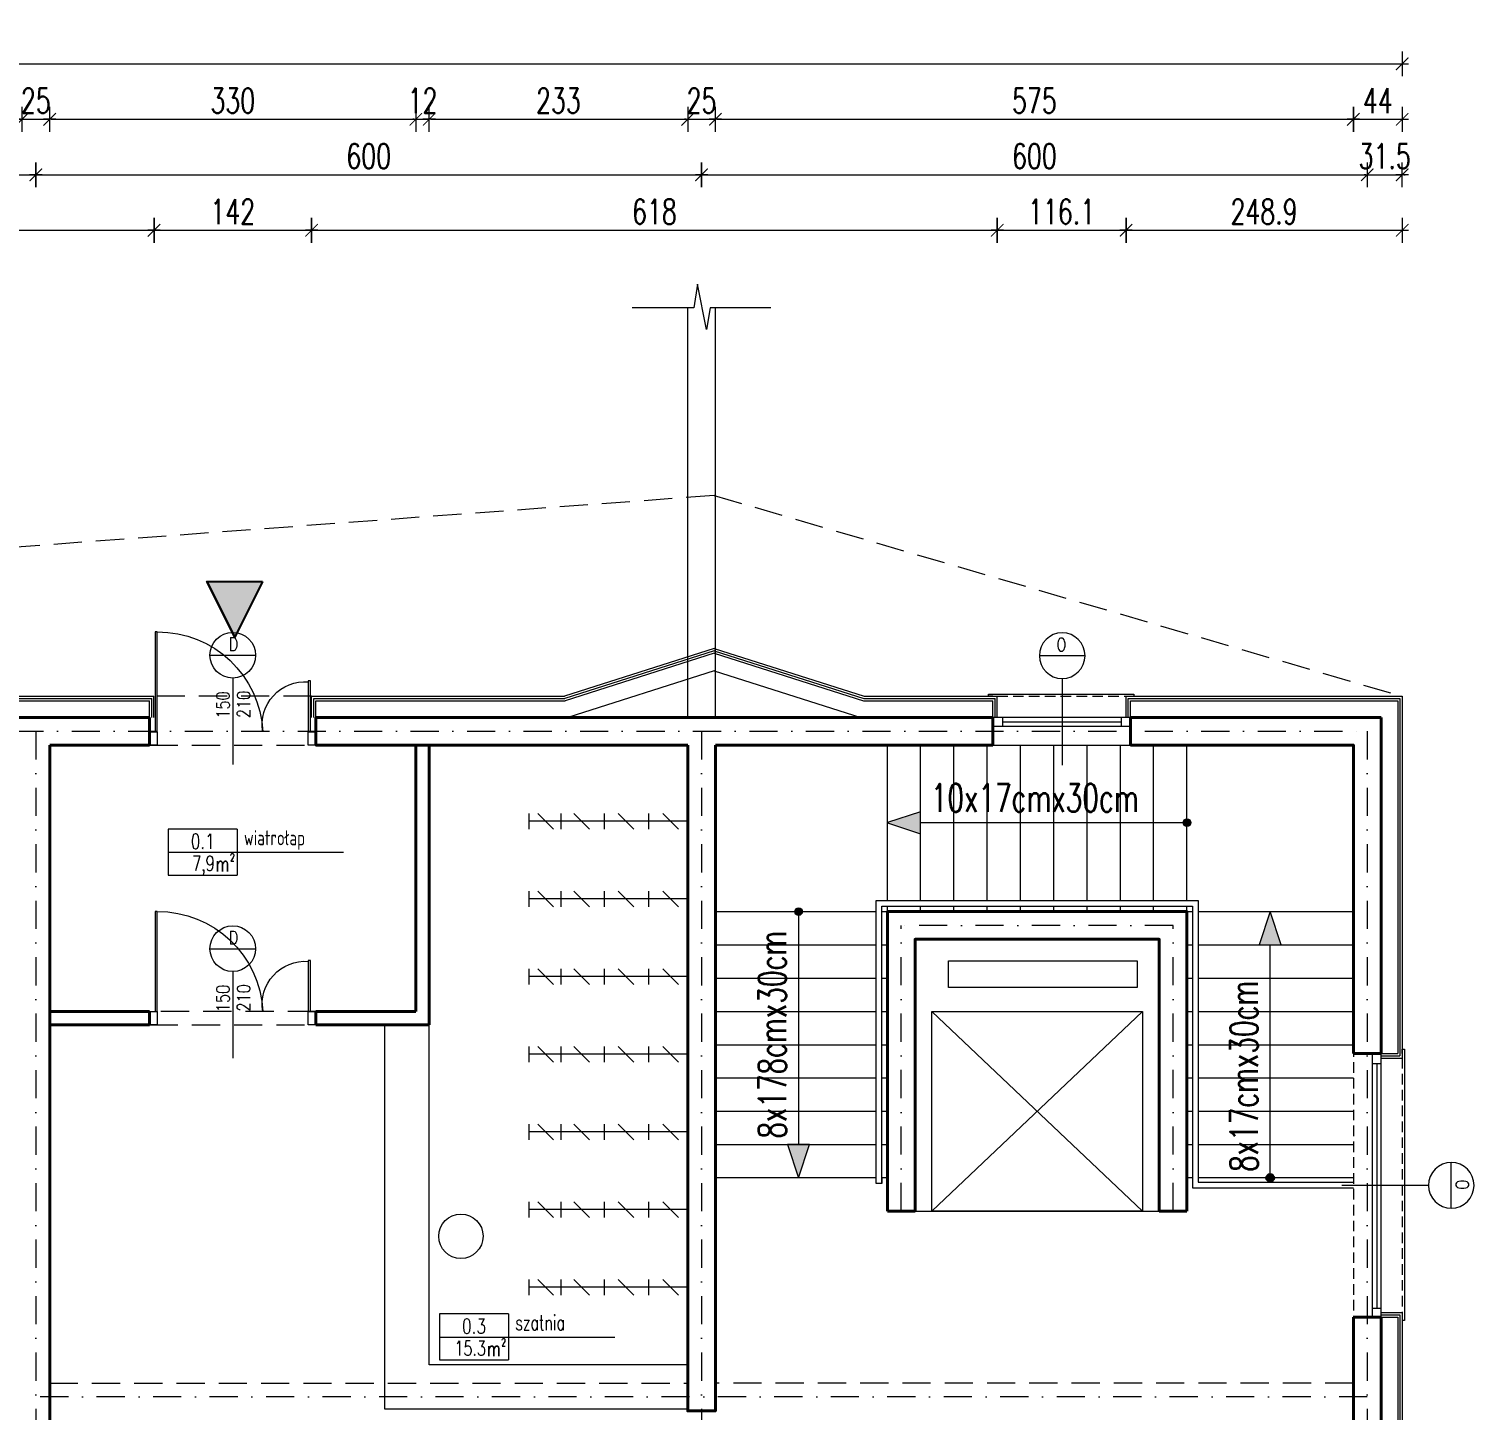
# Model space of a CAD drawing. Header units: millimetres. Extents: x -105266 to 178069, y 491 to 168574.
# Drawn here: x 10155 to 11457, y 28533 to 29777 of the extents above; entities that cross this region are included whole.
import ezdxf
from ezdxf.enums import TextEntityAlignment as Align

# ---------------------------------------------------------------- set-up
doc = ezdxf.new("R2010")
doc.units = ezdxf.units.MM
for name, pattern in [('DASHDOT', [25.4, 12.7, -6.35, 0, -6.35]), ('DASHED', [19.05, 12.7, -6.35]), ('HIDDEN2', [4.7625, 3.175, -1.5875])]:
    doc.linetypes.add(name, pattern=pattern)
doc.layers.get('defpoints').update_dxf_attribs({"color": 4})
for name, color, linetype, lineweight in [('A- NAD', 111, 'DASHED', 15), ('A-MEBLE', 253, 'Continuous', 5), ('A-OSIE', 7, 'DASHDOT', 0), ('A-SCIANY DZIAŁOWE', 1, 'Continuous', 40), ('A-WIDOK', 111, 'Continuous', 15), ('A-wykończenia', 6, 'Continuous', 13), ('A04_KONSTRUKCJA PONIZEJ', 2, 'HIDDEN2', 0), ('A07_DRZWI_OKNA', 4, 'Continuous', 5), ('A08_OPIS DRZWI_OKIEN', 9, 'Continuous', 9), ('A10_OPIS', 4, 'Continuous', 15), ('A16_OPIS_POM', 2, 'Continuous', 9), ('sciany murowane', 3, 'Continuous', 40), ('stolarka', 1, 'Continuous', 5)]:
    doc.layers.add(name, color=color, linetype=linetype, lineweight=lineweight)
doc.styles.add('ROMANS', font='romans', dxfattribs={"width": 0.7})
doc.styles.add('WYM', font='ROMANS.SHX', dxfattribs={"width": 0.75})
doc.dimstyles.new('PM-100', dxfattribs={"dimscale": 2.8, "dimtxt": 8, "dimasz": 0.5, "dimexe": 0, "dimexo": 0, "dimgap": 2, "dimtad": 1, "dimdec": 1, "dimrnd": 0.1, "dimzin": 13, "dimdsep": 46, "dimtxsty": 'ROMANS', "dimblk": 'Q', "dimcen": 0, "dimse1": 1, "dimse2": 1, "dimclrd": 256, "dimclre": 251, "dimclrt": 41, "dimadec": 1, "dimazin": 0, "dimtfac": 1, "dimtdec": 1, "dimtix": 1, "dimtmove": 1, "dimatfit": 0, "dimldrblk": 'NONE', "dimfxl": 1, "dimtolj": 1, "dimtzin": 13, "dimlwd": -1, "dimlwe": 0, "dimarcsym": 0})

# ---------------------------------------------------------------- blocks, each defined once
blk = doc.blocks.new('opis-pomieszczenie')
for p, q in [((0, 21.8), (0, -21.4)), ((-64.8, 0), (99.9, 0))]:
    blk.add_line(p, q)
blk.add_lwpolyline([(0, 21.8), (-64.8, 21.8), (-64.8, -21.4), (0, -21.4)])
at = {"style": 'ROMANS', "width": 0.7}
for s, height, p in [('m', 14.3, (-13.8, -18)), ('2', 7.15, (-4.6, -8.4))]:
    blk.add_text(s, height=height, dxfattribs=at).set_placement(p, align=Align.CENTER)
blk.add_attdef('NR', text='', height=14.3, dxfattribs=at).set_placement((-32.4, 2.8), align=Align.CENTER)
for tag, p in [('POMIESZCZENIE', (6.3, 3.9)), ('POS', (6.3, -17.6))]:
    blk.add_attdef(tag, p, '', height=14.3, dxfattribs=at)
blk.add_attdef('POW', text='', height=14.3, dxfattribs=at).set_placement((-27, -17.4), align=Align.RIGHT)
blk = doc.blocks.new('Q')
for p, q in [((-4, 0), (4, 0)), ((0, 8), (0, -8))]:
    blk.add_line(p, q)
at = {"const_width": 0.7}
blk.add_lwpolyline([(4, 4), (-4, -4)], dxfattribs=at)
blk = doc.blocks.new('*D473')
at = {"layer": 'A10_OPIS', "transparency": 16777216}
blk.add_line((8362.5, 29646), (10159.7, 29646), dxfattribs=at)
at = {"layer": 'defpoints', "color": 0, "transparency": 16777216}
for p in [(10161.1, 29646), (8361.1, 29414.5), (10161.1, 29364.5)]:
    blk.add_point(p, dxfattribs=at)
at = {"layer": 'A10_OPIS', "transparency": 16777216, "xscale": 1.399999999999999, "yscale": 1.399999999999999, "zscale": 1.399999999999999, "rotation": 180}
blk.add_blockref('Q', (8361.1, 29646), dxfattribs=at)
at = {"layer": 'A10_OPIS', "transparency": 16777216, "xscale": 1.399999999999999, "yscale": 1.399999999999999, "zscale": 1.399999999999999}
blk.add_blockref('Q', (10161.1, 29646), dxfattribs=at)
at = {"layer": 'A10_OPIS', "color": 41, "transparency": 16777216, "insert": (9261.1, 29662.8), "char_height": 22.4, "attachment_point": 5, "style": 'ROMANS'}
blk.add_mtext('\\A1;1800', dxfattribs=at)
blk = doc.blocks.new('_None')
blk = doc.blocks.new('*D474')
at = {"layer": 'A10_OPIS', "transparency": 16777216}
blk.add_line((10162.5, 29646), (10759.7, 29646), dxfattribs=at)
at = {"layer": 'defpoints', "color": 0, "transparency": 16777216}
for p in [(10761.1, 29646), (10161.1, 29314.5), (10761.1, 29314.5)]:
    blk.add_point(p, dxfattribs=at)
at = {"layer": 'A10_OPIS', "transparency": 16777216, "xscale": 1.399999999999999, "yscale": 1.399999999999999, "zscale": 1.399999999999999, "rotation": 180}
blk.add_blockref('Q', (10161.1, 29646), dxfattribs=at)
at = {"layer": 'A10_OPIS', "transparency": 16777216, "xscale": 1.399999999999999, "yscale": 1.399999999999999, "zscale": 1.399999999999999}
blk.add_blockref('Q', (10761.1, 29646), dxfattribs=at)
at = {"layer": 'A10_OPIS', "color": 41, "transparency": 16777216, "insert": (10461.1, 29662.8), "char_height": 22.4, "attachment_point": 5, "style": 'ROMANS'}
blk.add_mtext('\\A1;600', dxfattribs=at)
blk = doc.blocks.new('*D475')
at = {"layer": 'A10_OPIS', "transparency": 16777216}
blk.add_line((10762.5, 29646), (11359.7, 29646), dxfattribs=at)
at = {"layer": 'defpoints', "color": 0, "transparency": 16777216}
for p in [(11361.1, 29646), (10761.1, 29314.5), (11361.1, 29314.5)]:
    blk.add_point(p, dxfattribs=at)
at = {"layer": 'A10_OPIS', "transparency": 16777216, "xscale": 1.399999999999999, "yscale": 1.399999999999999, "zscale": 1.399999999999999, "rotation": 180}
blk.add_blockref('Q', (10761.1, 29646), dxfattribs=at)
at = {"layer": 'A10_OPIS', "transparency": 16777216, "xscale": 1.399999999999999, "yscale": 1.399999999999999, "zscale": 1.399999999999999}
blk.add_blockref('Q', (11361.1, 29646), dxfattribs=at)
at = {"layer": 'A10_OPIS', "color": 41, "transparency": 16777216, "insert": (11061.1, 29662.8), "char_height": 22.4, "attachment_point": 5, "style": 'ROMANS'}
blk.add_mtext('\\A1;600', dxfattribs=at)
blk = doc.blocks.new('*D476')
at = {"layer": 'A10_OPIS', "transparency": 16777216}
blk.add_line((8331, 29746), (11391.2, 29746), dxfattribs=at)
at = {"layer": 'defpoints', "color": 0, "transparency": 16777216}
for p in [(11392.6, 29746), (8329.6, 29396), (11392.6, 29396)]:
    blk.add_point(p, dxfattribs=at)
at = {"layer": 'A10_OPIS', "transparency": 16777216, "xscale": 1.399999999999999, "yscale": 1.399999999999999, "zscale": 1.399999999999999, "rotation": 180}
blk.add_blockref('Q', (8329.6, 29746), dxfattribs=at)
at = {"layer": 'A10_OPIS', "transparency": 16777216, "xscale": 1.399999999999999, "yscale": 1.399999999999999, "zscale": 1.399999999999999}
blk.add_blockref('Q', (11392.6, 29746), dxfattribs=at)
at = {"layer": 'A10_OPIS', "color": 41, "transparency": 16777216, "insert": (9861.1, 29762.8), "char_height": 22.4, "attachment_point": 5, "style": 'ROMANS'}
blk.add_mtext('\\A1;3063', dxfattribs=at)
blk = doc.blocks.new('*D478')
at = {"layer": 'A10_OPIS', "transparency": 16777216}
for p, q in [((11359.7, 29646), (11358.3, 29646)), ((11361.1, 29646), (11392.6, 29646)), ((11394, 29646), (11395.4, 29646))]:
    blk.add_line(p, q, dxfattribs=at)
at = {"layer": 'defpoints', "color": 0, "transparency": 16777216}
for p in [(11361.1, 29646), (11392.6, 29646), (11392.6, 29646)]:
    blk.add_point(p, dxfattribs=at)
at = {"layer": 'A10_OPIS', "transparency": 16777216, "xscale": 1.399999999999999, "yscale": 1.399999999999999, "zscale": 1.399999999999999}
blk.add_blockref('Q', (11361.1, 29646), dxfattribs=at)
at = {"layer": 'A10_OPIS', "transparency": 16777216, "xscale": 1.399999999999999, "yscale": 1.399999999999999, "zscale": 1.399999999999999, "rotation": 180}
blk.add_blockref('Q', (11392.6, 29646), dxfattribs=at)
at = {"layer": 'A10_OPIS', "color": 41, "transparency": 16777216, "insert": (11376.8, 29662.8), "char_height": 22.4, "attachment_point": 5, "style": 'ROMANS'}
blk.add_mtext('\\A1;31.5', dxfattribs=at)
blk = doc.blocks.new('*D479')
at = {"layer": 'A10_OPIS', "transparency": 16777216}
blk.add_line((8331, 29596), (10266.2, 29596), dxfattribs=at)
at = {"layer": 'defpoints', "color": 0, "transparency": 16777216}
for p in [(10267.6, 29596), (8329.6, 29396), (10267.6, 29396)]:
    blk.add_point(p, dxfattribs=at)
at = {"layer": 'A10_OPIS', "transparency": 16777216, "xscale": 1.399999999999999, "yscale": 1.399999999999999, "zscale": 1.399999999999999, "rotation": 180}
blk.add_blockref('Q', (8329.6, 29596), dxfattribs=at)
at = {"layer": 'A10_OPIS', "transparency": 16777216, "xscale": 1.399999999999999, "yscale": 1.399999999999999, "zscale": 1.399999999999999}
blk.add_blockref('Q', (10267.6, 29596), dxfattribs=at)
at = {"layer": 'A10_OPIS', "color": 41, "transparency": 16777216, "insert": (9298.6, 29612.8), "char_height": 22.4, "attachment_point": 5, "style": 'ROMANS'}
blk.add_mtext('\\A1;1938', dxfattribs=at)
blk = doc.blocks.new('*D480')
at = {"layer": 'A10_OPIS', "transparency": 16777216}
blk.add_line((10269, 29596), (10408.2, 29596), dxfattribs=at)
at = {"layer": 'defpoints', "color": 0, "transparency": 16777216}
for p in [(10409.6, 29596), (10267.6, 29396), (10409.6, 29377)]:
    blk.add_point(p, dxfattribs=at)
at = {"layer": 'A10_OPIS', "transparency": 16777216, "xscale": 1.399999999999999, "yscale": 1.399999999999999, "zscale": 1.399999999999999, "rotation": 180}
blk.add_blockref('Q', (10267.6, 29596), dxfattribs=at)
at = {"layer": 'A10_OPIS', "transparency": 16777216, "xscale": 1.399999999999999, "yscale": 1.399999999999999, "zscale": 1.399999999999999}
blk.add_blockref('Q', (10409.6, 29596), dxfattribs=at)
at = {"layer": 'A10_OPIS', "color": 41, "transparency": 16777216, "insert": (10338.6, 29612.8), "char_height": 22.4, "attachment_point": 5, "style": 'ROMANS'}
blk.add_mtext('\\A1;142', dxfattribs=at)
blk = doc.blocks.new('*D481')
at = {"layer": 'A10_OPIS', "transparency": 16777216}
blk.add_line((10411, 29596), (11026.2, 29596), dxfattribs=at)
at = {"layer": 'defpoints', "color": 0, "transparency": 16777216}
for p in [(11027.6, 29596), (10409.6, 29377), (11027.6, 29377)]:
    blk.add_point(p, dxfattribs=at)
at = {"layer": 'A10_OPIS', "transparency": 16777216, "xscale": 1.399999999999999, "yscale": 1.399999999999999, "zscale": 1.399999999999999, "rotation": 180}
blk.add_blockref('Q', (10409.6, 29596), dxfattribs=at)
at = {"layer": 'A10_OPIS', "transparency": 16777216, "xscale": 1.399999999999999, "yscale": 1.399999999999999, "zscale": 1.399999999999999}
blk.add_blockref('Q', (11027.6, 29596), dxfattribs=at)
at = {"layer": 'A10_OPIS', "color": 41, "transparency": 16777216, "insert": (10718.6, 29612.8), "char_height": 22.4, "attachment_point": 5, "style": 'ROMANS'}
blk.add_mtext('\\A1;618', dxfattribs=at)
blk = doc.blocks.new('*D482')
at = {"layer": 'A10_OPIS', "transparency": 16777216}
blk.add_line((11029, 29596), (11142.3, 29596), dxfattribs=at)
at = {"layer": 'defpoints', "color": 0, "transparency": 16777216}
for p in [(11143.7, 29596), (11027.6, 29377), (11143.7, 29377)]:
    blk.add_point(p, dxfattribs=at)
at = {"layer": 'A10_OPIS', "transparency": 16777216, "xscale": 1.399999999999999, "yscale": 1.399999999999999, "zscale": 1.399999999999999, "rotation": 180}
blk.add_blockref('Q', (11027.6, 29596), dxfattribs=at)
at = {"layer": 'A10_OPIS', "transparency": 16777216, "xscale": 1.399999999999999, "yscale": 1.399999999999999, "zscale": 1.399999999999999}
blk.add_blockref('Q', (11143.7, 29596), dxfattribs=at)
at = {"layer": 'A10_OPIS', "color": 41, "transparency": 16777216, "insert": (11085.6, 29612.8), "char_height": 22.4, "attachment_point": 5, "style": 'ROMANS'}
blk.add_mtext('\\A1;116.1', dxfattribs=at)
blk = doc.blocks.new('*D483')
at = {"layer": 'A10_OPIS', "transparency": 16777216}
blk.add_line((11145.1, 29596), (11391.2, 29596), dxfattribs=at)
at = {"layer": 'defpoints', "color": 0, "transparency": 16777216}
for p in [(11392.6, 29596), (11392.6, 29396), (11143.7, 29377)]:
    blk.add_point(p, dxfattribs=at)
at = {"layer": 'A10_OPIS', "transparency": 16777216, "xscale": 1.399999999999999, "yscale": 1.399999999999999, "zscale": 1.399999999999999, "rotation": 180}
blk.add_blockref('Q', (11143.7, 29596), dxfattribs=at)
at = {"layer": 'A10_OPIS', "transparency": 16777216, "xscale": 1.399999999999999, "yscale": 1.399999999999999, "zscale": 1.399999999999999}
blk.add_blockref('Q', (11392.6, 29596), dxfattribs=at)
at = {"layer": 'A10_OPIS', "color": 41, "transparency": 16777216, "insert": (11268.1, 29612.8), "char_height": 22.4, "attachment_point": 5, "style": 'ROMANS'}
blk.add_mtext('\\A1;248.9', dxfattribs=at)
blk = doc.blocks.new('drzwi opis')
for p, q in [((-29.3, 124.9), (29.3, 124.9)), ((0, 95.6), (0, -15.6))]:
    blk.add_line(p, q)
blk.add_circle((0, 124.9), 29.3)
at = {"style": 'ROMANS', "width": 0.7}
for tag, p in [('WDNR', (1.1, 127.5)), ('WDPPOZ', (0, 102.7))]:
    blk.add_attdef(tag, text='', height=17, dxfattribs=at).set_placement(p, align=Align.CENTER)
for tag, p in [('WDS', (-4.1, -6)), ('WDH', (22.5, -6.4))]:
    blk.add_attdef(tag, text='', height=17, rotation=90, dxfattribs=at).set_placement(p, align=Align.CENTER)
blk = doc.blocks.new('A$C1EE77004')
at = {"layer": 'stolarka'}
for points in [[(143, 6), (143, 96), (145, 96), (145, 6)], [(5, 6), (5, 52), (7, 52), (7, 6)]]:
    blk.add_lwpolyline(points, dxfattribs=at)
for points in [[(7, -6), (7, 6), (0, 6), (0, -6)], [(143, 6), (143, -6), (150, -6), (150, 6)]]:
    blk.add_lwpolyline(points, close=True, dxfattribs=at)
for centre, radius, start, end in [((142.3, 1.6), 94.4, 89.5656, 177.338), ((9.7, 12.4), 38.8, 350.5292, 94.0577)]:
    blk.add_arc(centre, radius, start, end, dxfattribs=at)
blk = doc.blocks.new('*D518')
at = {"layer": 'A10_OPIS', "transparency": 16777216}
for p, q in [((10147.2, 29696), (10145.8, 29696)), ((10148.6, 29696), (10173.6, 29696)), ((10175, 29696), (10176.4, 29696))]:
    blk.add_line(p, q, dxfattribs=at)
at = {"layer": 'defpoints', "color": 0, "transparency": 16777216}
for p in [(10173.6, 29696), (10148.6, 29352), (10173.6, 29352)]:
    blk.add_point(p, dxfattribs=at)
at = {"layer": 'A10_OPIS', "transparency": 16777216, "xscale": 1.399999999999999, "yscale": 1.399999999999999, "zscale": 1.399999999999999}
blk.add_blockref('Q', (10148.6, 29696), dxfattribs=at)
at = {"layer": 'A10_OPIS', "transparency": 16777216, "xscale": 1.399999999999999, "yscale": 1.399999999999999, "zscale": 1.399999999999999, "rotation": 180}
blk.add_blockref('Q', (10173.6, 29696), dxfattribs=at)
at = {"layer": 'A10_OPIS', "color": 41, "transparency": 16777216, "insert": (10161.1, 29712.8), "char_height": 22.4, "attachment_point": 5, "style": 'ROMANS'}
blk.add_mtext('\\A1;25', dxfattribs=at)
blk = doc.blocks.new('*D519')
at = {"layer": 'A10_OPIS', "transparency": 16777216}
blk.add_line((10175, 29696), (10502.2, 29696), dxfattribs=at)
at = {"layer": 'defpoints', "color": 0, "transparency": 16777216}
for p in [(10503.6, 29696), (10173.6, 29352), (10503.6, 29352)]:
    blk.add_point(p, dxfattribs=at)
at = {"layer": 'A10_OPIS', "transparency": 16777216, "xscale": 1.399999999999999, "yscale": 1.399999999999999, "zscale": 1.399999999999999, "rotation": 180}
blk.add_blockref('Q', (10173.6, 29696), dxfattribs=at)
at = {"layer": 'A10_OPIS', "transparency": 16777216, "xscale": 1.399999999999999, "yscale": 1.399999999999999, "zscale": 1.399999999999999}
blk.add_blockref('Q', (10503.6, 29696), dxfattribs=at)
at = {"layer": 'A10_OPIS', "color": 41, "transparency": 16777216, "insert": (10338.6, 29712.8), "char_height": 22.4, "attachment_point": 5, "style": 'ROMANS'}
blk.add_mtext('\\A1;330', dxfattribs=at)
blk = doc.blocks.new('*D520')
at = {"layer": 'A10_OPIS', "transparency": 16777216}
for p, q in [((10502.2, 29696), (10500.8, 29696)), ((10503.6, 29696), (10515.6, 29696)), ((10517, 29696), (10518.4, 29696))]:
    blk.add_line(p, q, dxfattribs=at)
at = {"layer": 'defpoints', "color": 0, "transparency": 16777216}
for p in [(10515.6, 29696), (10503.6, 29352), (10515.6, 29100)]:
    blk.add_point(p, dxfattribs=at)
at = {"layer": 'A10_OPIS', "transparency": 16777216, "xscale": 1.399999999999999, "yscale": 1.399999999999999, "zscale": 1.399999999999999}
blk.add_blockref('Q', (10503.6, 29696), dxfattribs=at)
at = {"layer": 'A10_OPIS', "transparency": 16777216, "xscale": 1.399999999999999, "yscale": 1.399999999999999, "zscale": 1.399999999999999, "rotation": 180}
blk.add_blockref('Q', (10515.6, 29696), dxfattribs=at)
at = {"layer": 'A10_OPIS', "color": 41, "transparency": 16777216, "insert": (10509.6, 29712.8), "char_height": 22.4, "attachment_point": 5, "style": 'ROMANS'}
blk.add_mtext('\\A1;12', dxfattribs=at)
blk = doc.blocks.new('*D521')
at = {"layer": 'A10_OPIS', "transparency": 16777216}
blk.add_line((10517, 29696), (10747.2, 29696), dxfattribs=at)
at = {"layer": 'defpoints', "color": 0, "transparency": 16777216}
for p in [(10748.6, 29696), (10748.6, 29352), (10515.6, 29100)]:
    blk.add_point(p, dxfattribs=at)
at = {"layer": 'A10_OPIS', "transparency": 16777216, "xscale": 1.399999999999999, "yscale": 1.399999999999999, "zscale": 1.399999999999999, "rotation": 180}
blk.add_blockref('Q', (10515.6, 29696), dxfattribs=at)
at = {"layer": 'A10_OPIS', "transparency": 16777216, "xscale": 1.399999999999999, "yscale": 1.399999999999999, "zscale": 1.399999999999999}
blk.add_blockref('Q', (10748.6, 29696), dxfattribs=at)
at = {"layer": 'A10_OPIS', "color": 41, "transparency": 16777216, "insert": (10632.1, 29712.8), "char_height": 22.4, "attachment_point": 5, "style": 'ROMANS'}
blk.add_mtext('\\A1;233', dxfattribs=at)
blk = doc.blocks.new('*D522')
at = {"layer": 'A10_OPIS', "transparency": 16777216}
for p, q in [((10747.2, 29696), (10745.8, 29696)), ((10748.6, 29696), (10773.6, 29696)), ((10775, 29696), (10776.4, 29696))]:
    blk.add_line(p, q, dxfattribs=at)
at = {"layer": 'defpoints', "color": 0, "transparency": 16777216}
for p in [(10773.6, 29696), (10748.6, 29352), (10773.6, 29352)]:
    blk.add_point(p, dxfattribs=at)
at = {"layer": 'A10_OPIS', "transparency": 16777216, "xscale": 1.399999999999999, "yscale": 1.399999999999999, "zscale": 1.399999999999999}
blk.add_blockref('Q', (10748.6, 29696), dxfattribs=at)
at = {"layer": 'A10_OPIS', "transparency": 16777216, "xscale": 1.399999999999999, "yscale": 1.399999999999999, "zscale": 1.399999999999999, "rotation": 180}
blk.add_blockref('Q', (10773.6, 29696), dxfattribs=at)
at = {"layer": 'A10_OPIS', "color": 41, "transparency": 16777216, "insert": (10761.1, 29712.8), "char_height": 22.4, "attachment_point": 5, "style": 'ROMANS'}
blk.add_mtext('\\A1;25', dxfattribs=at)
blk = doc.blocks.new('*D523')
at = {"layer": 'A10_OPIS', "transparency": 16777216}
blk.add_line((10775, 29696), (11347.2, 29696), dxfattribs=at)
at = {"layer": 'defpoints', "color": 0, "transparency": 16777216}
for p in [(11348.6, 29696), (10773.6, 29352), (11348.6, 29352)]:
    blk.add_point(p, dxfattribs=at)
at = {"layer": 'A10_OPIS', "transparency": 16777216, "xscale": 1.399999999999999, "yscale": 1.399999999999999, "zscale": 1.399999999999999, "rotation": 180}
blk.add_blockref('Q', (10773.6, 29696), dxfattribs=at)
at = {"layer": 'A10_OPIS', "transparency": 16777216, "xscale": 1.399999999999999, "yscale": 1.399999999999999, "zscale": 1.399999999999999}
blk.add_blockref('Q', (11348.6, 29696), dxfattribs=at)
at = {"layer": 'A10_OPIS', "color": 41, "transparency": 16777216, "insert": (11061.1, 29712.8), "char_height": 22.4, "attachment_point": 5, "style": 'ROMANS'}
blk.add_mtext('\\A1;575', dxfattribs=at)
blk = doc.blocks.new('*D524')
at = {"layer": 'A10_OPIS', "transparency": 16777216}
blk.add_line((11350, 29696), (11391.2, 29696), dxfattribs=at)
at = {"layer": 'defpoints', "color": 0, "transparency": 16777216}
for p in [(11392.6, 29696), (11392.6, 29396), (11348.6, 29352)]:
    blk.add_point(p, dxfattribs=at)
at = {"layer": 'A10_OPIS', "transparency": 16777216, "xscale": 1.399999999999999, "yscale": 1.399999999999999, "zscale": 1.399999999999999, "rotation": 180}
blk.add_blockref('Q', (11348.6, 29696), dxfattribs=at)
at = {"layer": 'A10_OPIS', "transparency": 16777216, "xscale": 1.399999999999999, "yscale": 1.399999999999999, "zscale": 1.399999999999999}
blk.add_blockref('Q', (11392.6, 29696), dxfattribs=at)
at = {"layer": 'A10_OPIS', "color": 41, "transparency": 16777216, "insert": (11370.6, 29712.8), "char_height": 22.4, "attachment_point": 5, "style": 'ROMANS'}
blk.add_mtext('\\A1;44', dxfattribs=at)
blk = doc.blocks.new('A$C004872BD')
at = {"layer": 'A-MEBLE'}
blk.add_line((0, 0), (-143.2, 0), dxfattribs=at)
for points in [[(-143.2, 7.1), (-143.2, -7.1)], [(-135, 7.1), (-120.9, -7.1)], [(-114.2, 7.1), (-114.2, -7.1)], [(-102.5, 7.1), (-88.4, -7.1)], [(-75.4, 7.1), (-75.4, -7.1)], [(-62.5, 7.1), (-48.4, -7.1)], [(-35.4, 7.1), (-35.4, -7.1)], [(-22.5, 7.1), (-8.4, -7.1)]]:
    blk.add_lwpolyline(points, dxfattribs=at)

msp = doc.modelspace()

# ---------------------------------------------------------------- hatches: boundary and pattern name
h = msp.add_hatch(color=256)
h.dxf.hatch_style = 1
h.paths.add_polyline_path([(10365.31, 29279.42), (10340.31, 29229.42), (10315.31, 29279.42)])
h = msp.add_hatch(color=256)
h.dxf.hatch_style = 1
edge = h.paths.add_edge_path()
edge.add_arc((11273.59, 28741.99), 3.47, 0, 360)
at = {"layer": 'A-WIDOK'}
h = msp.add_hatch(color=256, dxfattribs=at)
h.dxf.hatch_style = 1
h.paths.add_polyline_path([(10958.59, 29051.99), (10943.59, 29056.99), (10943.68, 29067.07), (10958.59, 29071.99)])
h.paths.add_polyline_path([(10943.59, 29056.99), (10928.59, 29061.99), (10928.59, 29062.1), (10943.68, 29067.07)])
h = msp.add_hatch(color=256, dxfattribs=at)
h.dxf.hatch_style = 1
edge = h.paths.add_edge_path()
edge.add_arc((11198.59, 29062.05), 3.47, 0, 360)
h = msp.add_hatch(color=256, dxfattribs=at)
h.dxf.hatch_style = 1
edge = h.paths.add_edge_path()
edge.add_arc((10848.54, 28981.99), 3.47, 0, 360)
h = msp.add_hatch(color=256, dxfattribs=at)
h.dxf.hatch_style = 1
h.paths.add_polyline_path([(11263.59, 28951.99), (11264.09, 28953.47), (11283.59, 28951.99)])
h.paths.add_polyline_path([(11264.09, 28953.47), (11273.54, 28981.99), (11273.65, 28981.99), (11283.59, 28951.99)])
h = msp.add_hatch(color=256, dxfattribs=at)
h.dxf.hatch_style = 1
h.paths.add_polyline_path([(10858.54, 28771.99), (10853.56, 28756.99), (10843.51, 28756.99), (10838.54, 28771.99)])
h.paths.add_polyline_path([(10853.56, 28756.99), (10848.59, 28741.99), (10848.48, 28741.99), (10843.51, 28756.99)])
h = msp.add_hatch(color=256, dxfattribs=at)
h.dxf.hatch_style = 1
edge = h.paths.add_edge_path()
edge.add_arc((11273.59, 28741.99), 3.47, 0, 360)

# ---------------------------------------------------------------- linework, layer by layer
msp.add_line((10315.31, 29279.42), (10340.31, 29229.42))
msp.add_lwpolyline([(10365.31, 29279.42), (10340.31, 29229.42), (10315.31, 29279.42)], close=True)
msp.add_circle((11273.59, 28741.99), 3.47)
at = {"layer": 'A- NAD', "ltscale": 2}
for p, q in [((10772.59, 29356.99), (8329.59, 29175.99)), ((10772.59, 29356.99), (11392.59, 29175.99)), ((10409.59, 29175.99), (10267.59, 29175.99)), ((10263.59, 29131.99), (10413.59, 29131.99)), ((11198.59, 28981.99), (11203.59, 28981.99)), ((11198.59, 28951.99), (11203.59, 28951.99)), ((11198.59, 28951.99), (11203.59, 28951.99)), ((11198.59, 28921.99), (11203.59, 28921.99)), ((10413.59, 28891.99), (10263.59, 28891.99)), ((10263.59, 28879.99), (10413.59, 28879.99)), ((10173.59, 28556.99), (10748.59, 28556.99)), ((10748.59, 28556.99), (10748.59, 28556.99)), ((11348.59, 28556.99), (10773.59, 28556.99)), ((10773.59, 28556.99), (10773.59, 28556.99))]:
    msp.add_line(p, q, dxfattribs=at)
at = {"layer": 'A- NAD'}
for p, q in [((10923.59, 28981.99), (10928.59, 28981.99)), ((10928.59, 28981.99), (10928.59, 28986.99)), ((10958.59, 28981.99), (10958.59, 28986.99)), ((10988.59, 28981.99), (10988.59, 28986.99)), ((11018.59, 28981.99), (11018.59, 28986.99)), ((11048.59, 28981.99), (11048.59, 28986.99)), ((11078.59, 28981.99), (11078.59, 28986.99)), ((11108.59, 28981.99), (11108.59, 28986.99)), ((11138.59, 28981.99), (11138.59, 28986.99)), ((11168.59, 28981.99), (11168.59, 28986.99)), ((11198.59, 28981.99), (11198.59, 28986.99)), ((10923.59, 28951.99), (10928.59, 28951.99)), ((10923.59, 28921.99), (10928.59, 28921.99)), ((10923.59, 28891.99), (10928.59, 28891.99)), ((10923.59, 28861.99), (10928.59, 28861.99)), ((10923.59, 28831.99), (10928.59, 28831.99)), ((10923.59, 28801.99), (10928.59, 28801.99)), ((10923.59, 28771.99), (10928.59, 28771.99)), ((10928.59, 28741.99), (10923.59, 28741.99))]:
    msp.add_line(p, q, dxfattribs=at)
msp.add_lwpolyline([(10923.59, 28741.99), (10923.59, 28736.99), (10918.59, 28736.99), (10918.59, 28741.99)], dxfattribs=at)
at = {"layer": 'A-MEBLE'}
for p, q in [((10475.59, 28533.36), (10475.59, 28879.99)), ((10515.59, 28573.36), (10515.59, 28879.99)), ((10748.59, 28573.36), (10515.59, 28573.36)), ((10748.59, 28533.36), (10475.59, 28533.36))]:
    msp.add_line(p, q, dxfattribs=at)
msp.add_circle((10544.22, 28689.31), 20, dxfattribs=at)
at = {"layer": 'A-OSIE', "ltscale": 2}
for p, q in [((8361.09, 29144.49), (11361.09, 29144.49)), ((10161.09, 29144.49), (10161.09, 27344.49)), ((10761.09, 29144.49), (10761.09, 27344.49)), ((11361.09, 29144.49), (11361.09, 27344.49)), ((10941.09, 28711.99), (10941.09, 28969.49)), ((11186.09, 28969.49), (10941.09, 28969.49)), ((11186.09, 28711.99), (11186.09, 28969.49)), ((11361.09, 28544.49), (10161.09, 28544.49))]:
    msp.add_line(p, q, dxfattribs=at)
at = {"layer": 'A-SCIANY DZIAŁOWE'}
for p, q in [((10503.59, 28891.99), (10503.59, 29131.99)), ((10515.59, 28879.99), (10515.59, 29131.99)), ((10173.59, 28891.99), (10263.59, 28891.99)), ((10263.59, 28879.99), (10263.59, 28891.99)), ((10413.59, 28891.99), (10503.59, 28891.99)), ((10413.59, 28879.99), (10413.59, 28891.99)), ((10173.59, 28879.99), (10263.59, 28879.99)), ((10413.59, 28879.99), (10515.59, 28879.99))]:
    msp.add_line(p, q, dxfattribs=at)
at = {"layer": 'A-WIDOK'}
for p, q in [((10748.59, 29156.99), (10748.59, 29525.99)), ((10773.59, 29156.99), (10773.59, 29525.99)), ((10778.59, 29131.99), (11147.7, 29131.99)), ((10928.59, 28991.99), (10928.59, 29131.99)), ((10958.59, 28991.99), (10958.59, 29131.99)), ((10988.59, 28991.99), (10988.59, 29131.99)), ((11018.59, 28991.99), (11018.59, 29131.99)), ((11048.59, 28991.99), (11048.59, 29131.99)), ((11078.59, 28991.99), (11078.59, 29131.99)), ((11108.59, 28991.99), (11108.59, 29131.99)), ((11138.59, 28991.99), (11138.59, 29131.99)), ((11168.59, 28991.99), (11168.59, 29131.99)), ((11198.59, 28991.99), (11198.59, 29131.99)), ((11198.59, 29062.05), (10958.59, 29062.05)), ((10773.59, 28981.99), (10918.59, 28981.99)), ((10848.54, 28981.99), (10848.54, 28771.99)), ((10918.59, 28736.99), (10918.59, 28991.99)), ((10923.59, 28736.99), (10923.59, 28986.99)), ((11208.59, 28981.99), (11348.59, 28981.99)), ((10773.59, 28951.99), (10918.59, 28951.99)), ((11208.59, 28951.99), (11348.59, 28951.99)), ((11273.59, 28741.99), (11273.59, 28951.99)), ((10773.59, 28921.99), (10918.59, 28921.99)), ((11208.59, 28921.99), (11348.59, 28921.99)), ((10773.59, 28891.99), (10918.59, 28891.99)), ((10968.59, 28891.99), (11158.59, 28711.99)), ((10968.59, 28711.99), (11158.59, 28891.99)), ((11198.59, 28891.99), (11203.59, 28891.99)), ((11208.59, 28891.99), (11273.59, 28891.99)), ((11273.9, 28891.99), (11349.17, 28891.99)), ((10773.59, 28861.99), (10918.59, 28861.99)), ((11198.59, 28861.99), (11203.59, 28861.99)), ((11208.59, 28861.99), (11348.59, 28861.99)), ((10773.59, 28831.99), (10918.59, 28831.99)), ((11198.59, 28831.99), (11203.59, 28831.99)), ((11208.59, 28831.99), (11348.59, 28831.99)), ((10773.59, 28801.99), (10918.59, 28801.99)), ((11198.59, 28801.99), (11203.59, 28801.99)), ((11208.59, 28801.99), (11348.59, 28801.99)), ((10773.59, 28771.99), (10918.59, 28771.99)), ((11198.59, 28771.99), (11203.59, 28771.99)), ((11208.59, 28771.99), (11348.59, 28771.99)), ((10918.59, 28741.99), (10773.59, 28741.99)), ((11203.59, 28741.99), (11198.59, 28741.99)), ((11348.59, 28741.99), (11208.59, 28741.99)), ((10953.59, 28711.99), (11173.59, 28711.99))]:
    msp.add_line(p, q, dxfattribs=at)
for points in [[(10823.59, 29525.99), (10769, 29525.99), (10765.62, 29506.64), (10757.54, 29547.38), (10754.06, 29525.99), (10698.59, 29525.99)], [(11023.59, 29175.99), (11019.59, 29175.99), (11019.59, 29177.99), (11150.84, 29177.99), (11150.84, 29175.99)], [(10928.59, 29061.99), (10958.59, 29051.99), (10958.59, 29071.99), (10928.59, 29062.1)], [(10918.59, 28991.99), (11208.59, 28991.99), (11208.59, 28737.99), (11348.59, 28737.99)], [(10923.59, 28986.99), (11203.59, 28986.99), (11203.59, 28732.99), (11348.59, 28732.99)], [(11273.54, 28981.99), (11263.59, 28951.99), (11283.59, 28951.99), (11273.65, 28981.99)], [(10983.59, 28937.53), (11153.59, 28937.53), (11153.59, 28913.53), (10983.59, 28913.53), (10983.59, 28937.53)], [(11392.59, 28853.93), (11392.59, 28857.93), (11394.59, 28857.93), (11394.59, 28613.37), (11392.59, 28613.37)], [(10848.59, 28741.99), (10858.54, 28771.99), (10838.54, 28771.99), (10848.48, 28741.99)]]:
    msp.add_lwpolyline(points, dxfattribs=at)
msp.add_lwpolyline([(10968.59, 28891.99), (11158.59, 28891.99), (11158.59, 28711.99), (10968.59, 28711.99)], close=True, dxfattribs=at)
for centre in [(11198.59, 29062.05), (10848.54, 28981.99), (11273.59, 28741.99)]:
    msp.add_circle(centre, 3.47, dxfattribs=at)
at = {"layer": 'A-wykończenia'}
for p, q in [((10772.59, 29218.99), (10637.59, 29175.99)), ((10772.59, 29216.89), (10637.9, 29173.99)), ((10772.59, 29218.99), (10907.59, 29175.99)), ((10772.59, 29216.89), (10907.28, 29173.99)), ((10772.59, 29214.79), (10638.22, 29171.99)), ((10772.59, 29214.79), (10906.97, 29171.99)), ((10772.59, 29199.05), (10640.55, 29156.99)), ((10772.59, 29199.05), (10904.64, 29156.99)), ((8809.59, 29171.99), (10263.59, 29171.99)), ((8811.59, 29173.99), (10265.59, 29173.99)), ((8813.59, 29175.99), (10267.59, 29175.99)), ((10263.59, 29156.99), (10263.59, 29171.99)), ((10265.59, 29156.99), (10265.59, 29173.99)), ((10267.59, 29156.99), (10267.59, 29175.99)), ((10409.59, 29156.99), (10409.59, 29175.99)), ((10409.59, 29175.99), (10637.59, 29175.99)), ((10411.59, 29173.99), (10637.9, 29173.99)), ((10411.59, 29156.99), (10411.59, 29173.99)), ((10413.59, 29156.99), (10413.59, 29171.99)), ((10413.59, 29171.99), (10638.22, 29171.99)), ((10906.97, 29171.99), (11023.59, 29171.99)), ((10907.28, 29173.99), (11025.59, 29173.99)), ((10907.59, 29175.99), (11027.59, 29175.99)), ((11023.59, 29156.99), (11023.59, 29171.99)), ((11025.59, 29156.99), (11025.59, 29173.99)), ((11027.59, 29156.99), (11027.59, 29175.99)), ((11143.7, 29175.99), (11392.59, 29175.99)), ((11143.7, 29156.99), (11143.7, 29175.99)), ((11145.7, 29156.99), (11145.7, 29173.99)), ((11145.7, 29173.99), (11390.59, 29173.99)), ((11147.7, 29156.99), (11147.7, 29171.99)), ((11147.7, 29171.99), (11388.59, 29171.99)), ((11388.59, 29171.99), (11388.59, 28853.93)), ((11390.59, 29173.99), (11390.59, 28851.93)), ((11392.59, 29175.99), (11392.59, 28849.93)), ((11373.59, 28853.93), (11388.59, 28853.93)), ((11373.59, 28851.93), (11390.59, 28851.93)), ((11373.59, 28849.93), (11392.59, 28849.93)), ((11373.59, 28620.51), (11392.59, 28620.51)), ((11373.59, 28618.51), (11390.59, 28618.51)), ((11390.59, 28618.51), (11390.59, 28467.99)), ((11392.59, 28620.51), (11392.59, 28465.99)), ((11373.59, 28616.51), (11388.59, 28616.51)), ((11388.59, 28616.51), (11388.59, 28469.99))]:
    msp.add_line(p, q, dxfattribs=at)
at = {"layer": 'A04_KONSTRUKCJA PONIZEJ', "ltscale": 3}
for p, q in [((11027.59, 29175.99), (11146.13, 29175.99)), ((11023.59, 29131.99), (11147.7, 29131.99)), ((11348.59, 29131.99), (11348.59, 28616.51)), ((11392.59, 28849.93), (11392.59, 28620.51))]:
    msp.add_line(p, q, dxfattribs=at)
at = {"layer": 'A07_DRZWI_OKNA'}
for p, q in [((11032.59, 29148.99), (11032.59, 29156.99)), ((11032.59, 29152.99), (11139.7, 29152.99)), ((11139.7, 29148.99), (11139.7, 29156.99)), ((11365.59, 28844.93), (11373.59, 28844.93)), ((11369.59, 28844.93), (11369.59, 28624.51)), ((11365.59, 28624.51), (11373.59, 28624.51))]:
    msp.add_line(p, q, dxfattribs=at)
for points in [[(11147.7, 29156.99), (11023.59, 29156.99), (11023.59, 29148.99), (11147.7, 29148.99)], [(11373.59, 28616.51), (11373.59, 28853.93), (11365.59, 28853.93), (11365.59, 28616.51)]]:
    msp.add_lwpolyline(points, dxfattribs=at)
at = {"layer": 'sciany murowane'}
for p, q in [((10263.59, 29131.99), (10263.59, 29156.99)), ((10413.59, 29156.99), (11023.59, 29156.99)), ((11023.59, 29131.99), (11023.59, 29156.99)), ((11147.7, 29131.99), (11147.7, 29156.99)), ((11147.7, 29156.99), (11373.59, 29156.99)), ((11373.59, 29156.99), (11373.59, 28853.93)), ((10173.59, 29131.99), (10173.59, 27356.99)), ((11348.59, 28853.93), (11373.59, 28853.93)), ((10928.59, 28711.99), (10953.59, 28711.99)), ((11173.59, 28711.99), (11198.59, 28711.99)), ((11348.59, 28616.51), (11373.59, 28616.51)), ((11373.59, 28616.51), (11373.59, 28515.93))]:
    msp.add_line(p, q, dxfattribs=at)
for points in [[(8726.73, 27356.99), (8726.73, 27331.99), (8348.59, 27331.99), (8348.59, 29156.99), (10263.59, 29156.99)], [(10413.59, 29156.99), (10413.59, 29131.99), (10748.59, 29131.99)], [(10173.59, 29131.99), (10263.59, 29131.99)], [(10748.59, 29131.99), (10748.59, 28531.99), (10773.59, 28531.99), (10773.59, 29131.99)], [(10773.59, 29131.99), (11023.59, 29131.99)], [(11147.7, 29131.99), (11348.59, 29131.99), (11348.59, 28853.93)], [(10928.59, 28711.99), (10928.59, 28981.99), (11198.59, 28981.99), (11198.59, 28711.99)], [(10953.59, 28711.99), (10953.59, 28956.99), (11173.59, 28956.99), (11173.59, 28711.99)], [(11348.59, 28616.51), (11348.59, 28469.99), (11373.59, 28469.99)]]:
    msp.add_lwpolyline(points, dxfattribs=at)

# ---------------------------------------------------------------- block references
at = {"xscale": -1}
for p in [(10413.59, 29137.99), (10413.59, 28885.99)]:
    msp.add_blockref('A$C1EE77004', p, dxfattribs=at)
at = {"layer": 'A08_OPIS DRZWI_OKIEN'}
ref = msp.add_blockref('drzwi opis', (10338.59, 29125.34), dxfattribs=dict(at, xscale=0.702000000001135, yscale=0.702000000001135, zscale=0.702000000001135))
ref.add_attrib('WDNR', 'D', dxfattribs={"layer": '0', "height": 11.93, "style": 'WYM', "width": 0.8}).set_placement((10339.25, 29217.03), align=Align.CENTER)
ref.add_attrib('WDS', '150', dxfattribs={"layer": '0', "height": 11.934, "rotation": 90, "style": 'WYM', "width": 0.8}).set_placement((10335.73, 29168.16), align=Align.CENTER)
ref.add_attrib('WDH', '210', dxfattribs={"layer": '0', "height": 11.934, "rotation": 90, "style": 'WYM', "width": 0.8}).set_placement((10354.38, 29168.68), align=Align.CENTER)
ref = msp.add_blockref('drzwi opis', (11086.15, 29124.91), dxfattribs=dict(at, xscale=-0.702000000001135, yscale=0.702000000001135, zscale=0.702000000001135))
ref.add_attrib('WDNR', 'O', dxfattribs={"layer": '0', "height": 11.93, "rotation": 180, "style": 'WYM', "width": 0.8}).set_placement((11085.49, 29228.53), align=Align.CENTER)
ref = msp.add_blockref('drzwi opis', (10338.59, 28860.84), dxfattribs=dict(at, xscale=0.702000000001135, yscale=0.702000000001135, zscale=0.702000000001135))
ref.add_attrib('WDNR', 'D', dxfattribs={"layer": '0', "height": 11.93, "style": 'WYM', "width": 0.8}).set_placement((10339.25, 28952.53), align=Align.CENTER)
ref.add_attrib('WDS', '150', dxfattribs={"layer": '0', "height": 11.934, "rotation": 90, "style": 'WYM', "width": 0.8}).set_placement((10335.73, 28903.66), align=Align.CENTER)
ref.add_attrib('WDH', '210', dxfattribs={"layer": '0', "height": 11.934, "rotation": 90, "style": 'WYM', "width": 0.8}).set_placement((10354.38, 28904.18), align=Align.CENTER)
ref = msp.add_blockref('drzwi opis', (11349.15, 28735.22), dxfattribs=dict(at, xscale=-0.702000000001135, yscale=0.702000000001135, zscale=0.702000000001135, rotation=270))
ref.add_attrib('WDNR', 'O', dxfattribs={"layer": '0', "height": 11.93, "rotation": 90, "style": 'WYM', "width": 0.8}).set_placement((11452.77, 28735.87), align=Align.CENTER)
at = {"layer": 'A10_OPIS'}
for p in [(10748.59, 29063.36), (10748.59, 28993.36), (10748.59, 28923.36), (10748.59, 28853.36), (10748.59, 28783.36), (10748.59, 28713.36), (10748.59, 28643.36)]:
    msp.add_blockref('A$C004872BD', p, dxfattribs=at)
at = {"layer": 'A16_OPIS_POM'}
ref = msp.add_blockref('opis-pomieszczenie', (10342.63, 29035.43), dxfattribs=dict(at, xscale=0.9600000000064028, yscale=0.9600000000064028, zscale=0.9600000000064028))
ref.add_attrib('NR', '0.1', dxfattribs={"layer": '0', "height": 13.44, "style": 'ROMANS', "width": 0.75}).set_placement((10311.54, 29038.57), align=Align.CENTER)
ref.add_attrib('POMIESZCZENIE', 'wiatrołap', (10348.68, 29041.73), dxfattribs={"layer": '0', "height": 13.44, "style": 'ROMANS', "width": 0.7})
ref.add_attrib('POW', '7,9', dxfattribs={"layer": '0', "height": 13.44, "style": 'ROMANS', "width": 0.7}).set_placement((10322.19, 29018.71), align=Align.RIGHT)
ref = msp.add_blockref('opis-pomieszczenie', (10587.13, 28598.45), dxfattribs=dict(at, xscale=0.9600000000064028, yscale=0.9600000000064028, zscale=0.9600000000064028))
ref.add_attrib('NR', '0.3', dxfattribs={"layer": '0', "height": 13.44, "style": 'ROMANS', "width": 0.75}).set_placement((10556.04, 28601.6), align=Align.CENTER)
ref.add_attrib('POMIESZCZENIE', 'szatnia', (10593.18, 28604.76), dxfattribs={"layer": '0', "height": 13.44, "style": 'ROMANS', "width": 0.7})
ref.add_attrib('POW', '15.3', dxfattribs={"layer": '0', "height": 13.44, "style": 'ROMANS', "width": 0.7}).set_placement((10566.69, 28581.74), align=Align.RIGHT)

# ---------------------------------------------------------------- texts
at = {"layer": 'A-WIDOK', "insert": (10967.71, 29096.98), "char_height": 25, "attachment_point": 1, "style": 'ROMANS'}
msp.add_mtext_dynamic_manual_height_columns('10x17cmx30cm', width=150, gutter_width=60, heights=[0], dxfattribs=at)
at = {"layer": 'A-WIDOK', "char_height": 25, "attachment_point": 1, "rotation": 90, "style": 'ROMANS'}
for s, insert in [('8x178cmx30cm', (10812.41, 28777.39)), ('8x17cmx30cm', (11237.41, 28747.39))]:
    msp.add_mtext_dynamic_manual_height_columns(s, width=150, gutter_width=60, heights=[0], dxfattribs=dict(at, insert=insert))

# ---------------------------------------------------------------- dimensions: what is measured, and where the dimension line sits
at = {"layer": 'A10_OPIS'}
for base, p1, p2, picture, middle in [((11392.59, 29745.99), (8329.59, 29395.99), (11392.59, 29395.99), '*D476', (9861.09, 29762.79)), ((10173.59, 29695.99), (10148.59, 29351.99), (10173.59, 29351.99), '*D518', (10161.09, 29712.79)), ((10503.59, 29695.99), (10173.59, 29351.99), (10503.59, 29351.99), '*D519', (10338.59, 29712.79)), ((10515.59, 29695.99), (10503.59, 29351.99), (10515.59, 29099.99), '*D520', (10509.59, 29712.79)), ((10748.59, 29695.99), (10515.59, 29099.99), (10748.59, 29351.99), '*D521', (10632.09, 29712.79)), ((10773.59, 29695.99), (10748.59, 29351.99), (10773.59, 29351.99), '*D522', (10761.09, 29712.79)), ((11348.59, 29695.99), (10773.59, 29351.99), (11348.59, 29351.99), '*D523', (11061.09, 29712.79)), ((11392.59, 29695.99), (11348.59, 29351.99), (11392.59, 29395.99), '*D524', (11370.59, 29712.79)), ((10161.09, 29645.99), (8361.09, 29414.49), (10161.09, 29364.49), '*D473', (9261.09, 29662.79)), ((10761.09, 29645.99), (10161.09, 29314.49), (10761.09, 29314.49), '*D474', (10461.09, 29662.79)), ((11361.09, 29645.99), (10761.09, 29314.49), (11361.09, 29314.49), '*D475', (11061.09, 29662.79)), ((11392.59, 29645.99), (11361.09, 29645.99), (11392.59, 29645.99), '*D478', (11376.84, 29662.79)), ((10267.59, 29595.99), (8329.59, 29395.99), (10267.59, 29395.99), '*D479', (9298.59, 29612.79)), ((10409.59, 29595.99), (10267.59, 29395.99), (10409.59, 29376.99), '*D480', (10338.59, 29612.79)), ((11027.59, 29595.99), (10409.59, 29376.99), (11027.59, 29376.99), '*D481', (10718.59, 29612.79)), ((11143.7, 29595.99), (11027.59, 29376.99), (11143.7, 29376.99), '*D482', (11085.65, 29612.79)), ((11392.59, 29595.99), (11143.7, 29376.99), (11392.59, 29395.99), '*D483', (11268.15, 29612.79))]:
    dim = msp.add_linear_dim(base=base, p1=p1, p2=p2, dimstyle='PM-100', dxfattribs=at)
    dim.commit()
    dim.dimension.update_dxf_attribs({"geometry": picture, "text_midpoint": middle})

doc.saveas('drawing.dxf')
